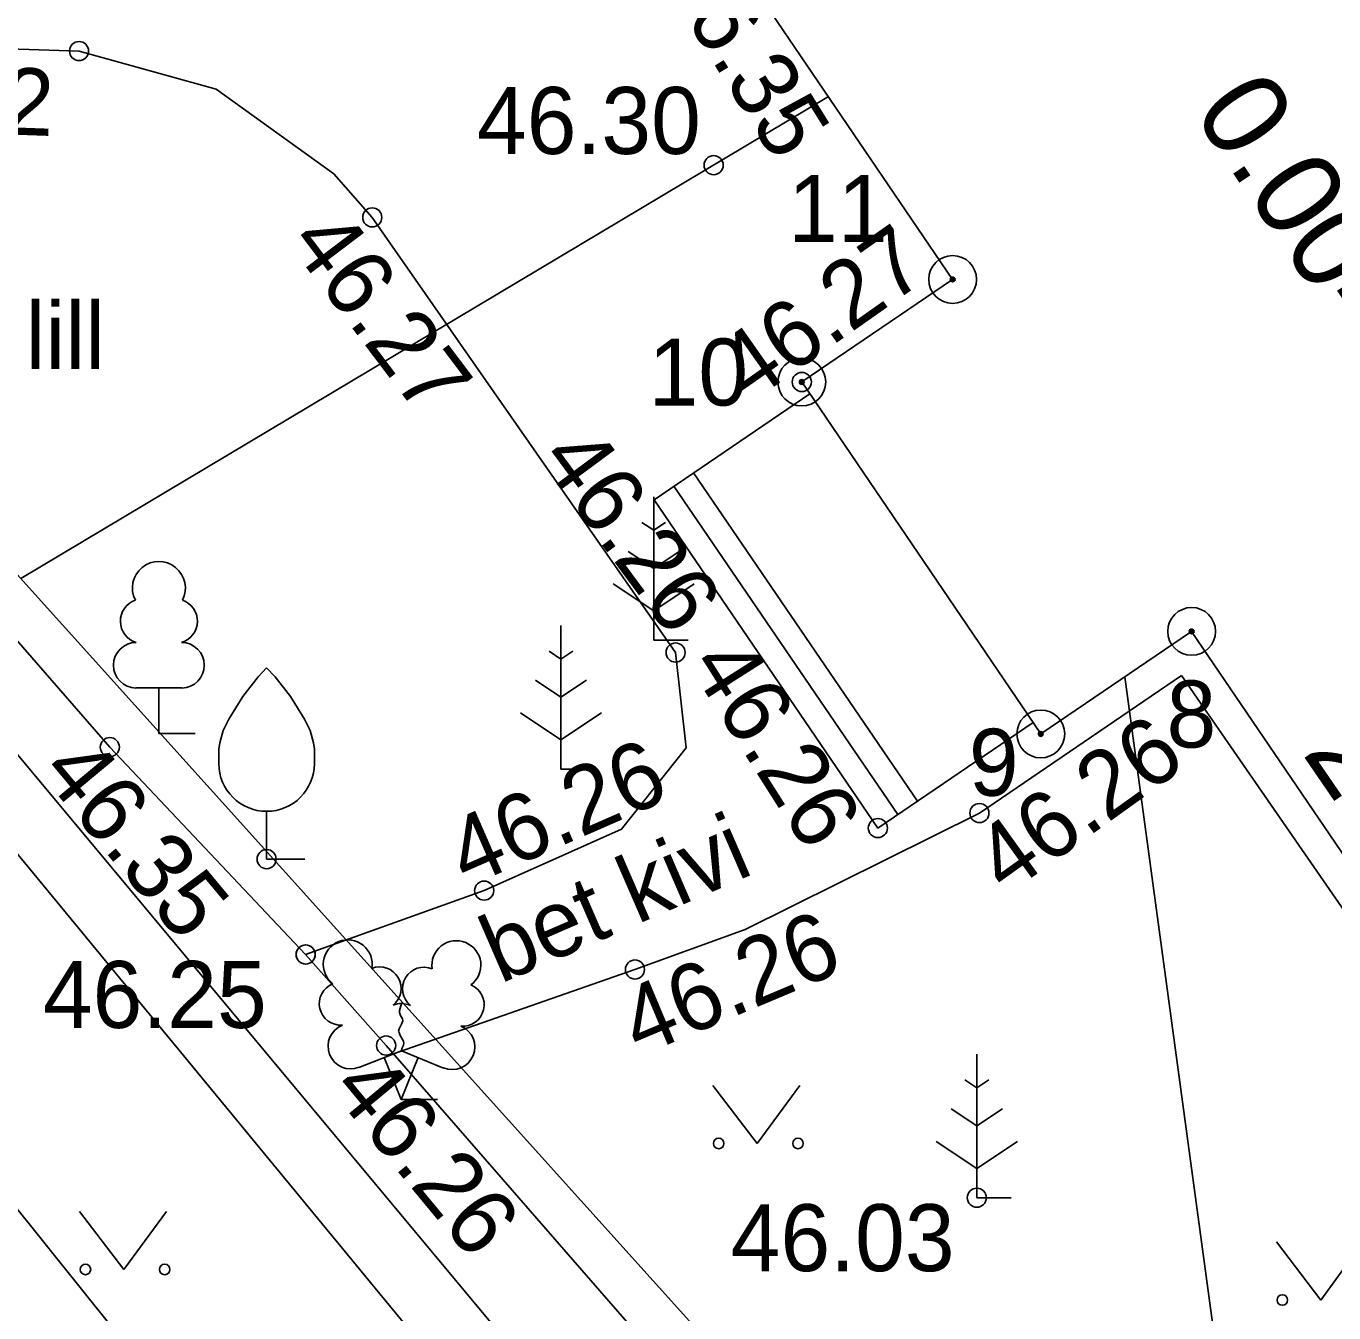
# Model space of a CAD drawing. Extents: x 642540 to 664205, y 6455727 to 6474272.
# Drawn here: x 642694.13 to 642707.81, y 6455821.91 to 6455835.37 of the extents above; entities that cross this region are included whole.
import ezdxf

# ---------------------------------------------------------------- set-up
doc = ezdxf.new("R2010")
doc.units = 0
for name, color, linetype in [('AED', 7, 'Continuous'), ('HALJASTUS', 7, 'Continuous'), ('HOONE', 7, 'Continuous'), ('HOONEDET', 7, 'Continuous'), ('KOORDPUNKT', 7, 'Continuous'), ('KORGUS-EH2000', 7, 'Continuous'), ('MOOTPIIR', 7, 'Continuous'), ('MPKAABEL', 7, 'Continuous'), ('PIIR', 7, 'Continuous'), ('PUU', 7, 'Continuous'), ('SIOHULIIN', 7, 'Continuous'), ('TEE', 7, 'Continuous'), ('VTRASS', 7, 'Continuous')]:
    doc.layers.add(name, color=color, linetype=linetype)

msp = doc.modelspace()

# ---------------------------------------------------------------- linework, layer by layer
at = {"layer": 'AED'}
for p, q in [((642697.051, 6455825.661), (642697.893, 6455824.709)), ((642697.893, 6455824.709), (642701.803, 6455820.227))]:
    msp.add_line(p, q, dxfattribs=at)
msp.add_lwpolyline([(642688.688, 6455835.104), (642691.991, 6455831.285), (642695.003, 6455827.829), (642697.051, 6455825.661)], dxfattribs=at)
at = {"layer": 'HALJASTUS'}
for p, q in [((642701.31, 6455824.292), (642701.773, 6455823.685)), ((642701.773, 6455823.685), (642702.219, 6455824.292)), ((642694.686, 6455822.975), (642695.149, 6455822.368)), ((642695.149, 6455822.368), (642695.595, 6455822.975)), ((642707.205, 6455822.655), (642707.669, 6455822.048)), ((642707.669, 6455822.048), (642708.114, 6455822.655))]:
    msp.add_line(p, q, dxfattribs=at)
for centre in [(642701.372, 6455823.685), (642702.201, 6455823.685), (642694.748, 6455822.368), (642695.577, 6455822.368), (642707.268, 6455822.048)]:
    msp.add_circle(centre, 0.055, dxfattribs=at)
at = {"layer": 'HOONE'}
msp.add_lwpolyline([(642708.434, 6455840.86), (642701.497, 6455836.137), (642703.819, 6455832.719), (642702.241, 6455831.647), (642704.741, 6455827.967), (642706.319, 6455829.039), (642708.402, 6455825.973), (642710.498, 6455827.397), (642711.527, 6455825.882), (642714.325, 6455827.798), (642713.25, 6455829.267), (642715.362, 6455830.702)], close=True, dxfattribs=at)
at = {"layer": 'HOONEDET'}
for p, q in [((642701.109, 6455830.698), (642703.45, 6455827.265)), ((642700.903, 6455830.557), (642703.244, 6455827.124)), ((642700.696, 6455830.416), (642703.037, 6455826.983))]:
    msp.add_line(p, q, dxfattribs=at)
msp.add_lwpolyline([(642702.325, 6455831.523), (642700.696, 6455830.416), (642703.037, 6455826.983), (642704.66, 6455828.086)], dxfattribs=at)
at = {"layer": 'KOORDPUNKT'}
for centre, radius in [((642703.819, 6455832.719), 0.25), ((642703.819, 6455832.719), 0.025), ((642703.819, 6455832.719), 0.0221), ((642703.819, 6455832.719), 0.0191), ((642703.819, 6455832.719), 0.0161), ((642703.819, 6455832.719), 0.0132), ((642703.819, 6455832.719), 0.0102), ((642703.819, 6455832.719), 0.00726), ((642703.819, 6455832.719), 0.0043), ((642702.241, 6455831.647), 0.25), ((642702.241, 6455831.647), 0.025), ((642702.241, 6455831.647), 0.0221), ((642702.241, 6455831.647), 0.0191), ((642702.241, 6455831.647), 0.0161), ((642702.241, 6455831.647), 0.0132), ((642702.241, 6455831.647), 0.0102), ((642702.241, 6455831.647), 0.00726), ((642702.241, 6455831.647), 0.0043), ((642706.319, 6455829.039), 0.25), ((642706.319, 6455829.039), 0.025), ((642706.319, 6455829.039), 0.0221), ((642706.319, 6455829.039), 0.0191), ((642706.319, 6455829.039), 0.0161), ((642706.319, 6455829.039), 0.0132), ((642706.319, 6455829.039), 0.0102), ((642706.319, 6455829.039), 0.00726), ((642706.319, 6455829.039), 0.0043), ((642704.741, 6455827.967), 0.25), ((642704.741, 6455827.967), 0.025), ((642704.741, 6455827.967), 0.0221), ((642704.741, 6455827.967), 0.0191), ((642704.741, 6455827.967), 0.0161), ((642704.741, 6455827.967), 0.0132), ((642704.741, 6455827.967), 0.0102), ((642704.741, 6455827.967), 0.00726), ((642704.741, 6455827.967), 0.0043)]:
    msp.add_circle(centre, radius, dxfattribs=at)
at = {"layer": 'KORGUS-EH2000'}
for centre in [(642694.681, 6455835.107), (642701.319, 6455833.914), (642697.748, 6455833.368), (642702.241, 6455831.647), (642700.921, 6455828.818), (642695.003, 6455827.829), (642704.099, 6455827.14), (642703.037, 6455826.983), (642696.643, 6455826.658), (642698.919, 6455826.329), (642697.051, 6455825.661), (642697.052, 6455825.661), (642700.496, 6455825.504), (642697.893, 6455824.709), (642704.072, 6455823.118)]:
    msp.add_circle(centre, 0.1, dxfattribs=at)
at = {"layer": 'MOOTPIIR'}
msp.add_lwpolyline([(642727.005, 6455866.696), (642742.26, 6455830.317), (642706.211, 6455811.942), (642685.17, 6455837.468)], close=True, dxfattribs=at)
at = {"layer": 'MPKAABEL'}
msp.add_line((642707.598, 6455813.98), (642705.621, 6455828.565), dxfattribs=at)
at = {"layer": 'PIIR'}
msp.add_lwpolyline([(642702.6, 6455890.85), (642663.77, 6455862.88), (642683.56, 6455841.23), (642726.25, 6455871.09), (642728.12, 6455866.23), (642686.75, 6455837.72), (642708.44, 6455813.64), (642756.23, 6455760), (642759.15, 6455757.19), (642765.04, 6455751.53), (642781.48, 6455735.7), (642764.31, 6455726.9), (642755.51, 6455736.04), (642731.26, 6455763.03), (642712.56, 6455748.07), (642709.05, 6455752.06), (642703.05, 6455759.64), (642724.56, 6455770.53), (642694.14, 6455803.96), (642661.22, 6455840.47), (642651.26, 6455851.8), (642623.21, 6455883.95)], dxfattribs=at)
msp.add_lwpolyline([(642686.75, 6455837.72), (642728.12, 6455866.23), (642741.79, 6455830.56), (642708.44, 6455813.64)], close=True, dxfattribs=at)
at = {"layer": 'PUU'}
for p, q in [((642700.692, 6455830.446), (642700.692, 6455828.946)), ((642700.692, 6455830.096), (642700.568, 6455830.179)), ((642700.816, 6455830.179), (642700.692, 6455830.096)), ((642700.692, 6455829.696), (642700.425, 6455829.874)), ((642700.959, 6455829.874), (642700.692, 6455829.696)), ((642700.268, 6455829.535), (642700.692, 6455829.253)), ((642700.692, 6455829.253), (642701.116, 6455829.535)), ((642699.722, 6455829.1), (642699.722, 6455827.6)), ((642701.052, 6455828.946), (642700.692, 6455828.946)), ((642699.722, 6455828.75), (642699.598, 6455828.833)), ((642699.846, 6455828.833), (642699.722, 6455828.75)), ((642699.722, 6455828.35), (642699.455, 6455828.528)), ((642699.989, 6455828.528), (642699.722, 6455828.35)), ((642695.756, 6455828.448), (642695.276, 6455828.448)), ((642695.516, 6455827.973), (642695.516, 6455828.448)), ((642699.298, 6455828.189), (642699.722, 6455827.907)), ((642699.722, 6455827.907), (642700.146, 6455828.189)), ((642695.896, 6455827.973), (642695.516, 6455827.973)), ((642700.082, 6455827.6), (642699.722, 6455827.6)), ((642696.643, 6455826.658), (642696.643, 6455827.158)), ((642697.043, 6455826.658), (642696.643, 6455826.658)), ((642697.609, 6455824.479), (642698.054, 6455824.654)), ((642698.049, 6455824.144), (642697.874, 6455824.584)), ((642698.049, 6455824.144), (642698.229, 6455824.584)), ((642698.054, 6455824.654), (642698.494, 6455824.474)), ((642704.072, 6455824.618), (642704.072, 6455823.118)), ((642704.072, 6455824.268), (642703.948, 6455824.351)), ((642704.196, 6455824.351), (642704.072, 6455824.268)), ((642698.429, 6455824.144), (642698.049, 6455824.144)), ((642704.072, 6455823.868), (642703.805, 6455824.046)), ((642704.339, 6455824.046), (642704.072, 6455823.868)), ((642703.648, 6455823.707), (642704.072, 6455823.425)), ((642704.072, 6455823.425), (642704.496, 6455823.707)), ((642704.432, 6455823.118), (642704.072, 6455823.118))]:
    msp.add_line(p, q, dxfattribs=at)
for points in [[(642696.143, 6455827.658), (642696.143, 6455827.808), (642696.153, 6455827.873), (642696.188, 6455828.003), (642696.248, 6455828.123), (642696.393, 6455828.358), (642696.553, 6455828.563), (642696.643, 6455828.658)], [(642697.143, 6455827.658), (642697.143, 6455827.808), (642697.133, 6455827.873), (642697.098, 6455828.003), (642697.038, 6455828.123), (642696.893, 6455828.358), (642696.733, 6455828.563), (642696.643, 6455828.658)], [(642698.054, 6455825.149), (642698.034, 6455825.074), (642698.034, 6455825.054), (642698.044, 6455825.024), (642698.064, 6455824.989), (642698.069, 6455824.969), (642698.054, 6455824.934), (642698.029, 6455824.884), (642698.024, 6455824.859), (642698.029, 6455824.844), (642698.039, 6455824.814), (642698.074, 6455824.754), (642698.079, 6455824.734), (642698.074, 6455824.714), (642698.059, 6455824.679), (642698.054, 6455824.654)]]:
    msp.add_lwpolyline(points, dxfattribs=at)
for centre, radius, start, end in [((642695.516, 6455829.493), 0.277, 332.5799, 207.4201), ((642695.346, 6455829.146), 0.233, 109.0217, 253.1415), ((642695.686, 6455829.146), 0.233, 286.8508, 70.9859), ((642695.279, 6455828.685), 0.238, 90.0016, 269.3953), ((642695.753, 6455828.685), 0.238, 270.6047, 89.9984), ((642696.643, 6455827.658), 0.5, 180, 0), ((642697.492, 6455825.558), 0.256, 111.5027, 232.5173), ((642697.492, 6455825.558), 0.256, 350.4856, 111.5002), ((642698.628, 6455825.549), 0.256, 67.6168, 188.6314), ((642698.628, 6455825.549), 0.256, 306.5997, 67.6143), ((642697.826, 6455825.307), 0.224, 308.5041, 111.5725), ((642698.29, 6455825.303), 0.225, 67.7016, 230.5126), ((642697.418, 6455825.146), 0.224, 111.4304, 274.4987), ((642698.695, 6455825.136), 0.224, 264.6183, 67.6866), ((642698.053, 6455824.911), 0.237, 66.7655, 111.5015), ((642697.523, 6455824.702), 0.237, 111.5014, 291.5004), ((642698.584, 6455824.694), 0.237, 247.6166, 67.6155)]:
    msp.add_arc(centre, radius, start, end, dxfattribs=at)
at = {"layer": 'SIOHULIIN'}
msp.add_line((642688.797, 6455834.024), (642706.925, 6455812.305), dxfattribs=at)
at = {"layer": 'TEE'}
msp.add_line((642704.099, 6455827.14), (642706.214, 6455828.577), dxfattribs=at)
for points in [[(642688.688, 6455835.104), (642688.115, 6455835.135), (642686.308, 6455835.498), (642690.747, 6455829.941), (642693.945, 6455823.109), (642704.758, 6455809.626)], [(642688.7, 6455835.305), (642694.681, 6455835.107), (642696.115, 6455834.71), (642697.347, 6455833.822), (642697.748, 6455833.368), (642700.921, 6455828.818), (642701.03, 6455827.821), (642700.356, 6455826.972), (642698.919, 6455826.329), (642697.051, 6455825.661)], [(642706.214, 6455828.577), (642708.309, 6455825.548), (642710.453, 6455827.031), (642711.493, 6455825.528), (642714.469, 6455827.587)], [(642697.95, 6455824.614), (642700.496, 6455825.504), (642701.65, 6455825.924), (642704.099, 6455827.14)]]:
    msp.add_lwpolyline(points, dxfattribs=at)
at = {"layer": 'VTRASS'}
msp.add_line((642694.071, 6455829.591), (642702.52, 6455834.631), dxfattribs=at)

# ---------------------------------------------------------------- texts
at = {"layer": 'HALJASTUS'}
msp.add_text('lill', height=0.7, dxfattribs=at).set_placement((642694.121, 6455831.781))
at = {"layer": 'HOONE'}
for s, rotation, p in [('0.00=46.76', 303.8468, (642706.32, 6455834.473)), ('26a', 304.4593, (642707.466, 6455827.768))]:
    msp.add_text(s, height=0.9, rotation=rotation, dxfattribs=at).set_placement(p)
at = {"layer": 'KOORDPUNKT'}
for s, p in [('11', (642702.097, 6455833.111)), ('10', (642700.638, 6455831.401)), ('8', (642706.056, 6455827.825)), ('9', (642703.989, 6455827.321))]:
    msp.add_text(s, height=0.7, dxfattribs=at).set_placement(p)
at = {"layer": 'KORGUS-EH2000'}
for s, rotation, p in [(' 46.35', 301.8493, (642700.6, 6455836.133)), (' 46.32', 357.9311, (642691.805, 6455834.312)), (' 46.27', 307.1058, (642696.703, 6455833.312)), (' 46.27', 35.0949, (642701.473, 6455831.261)), (' 46.26', 306.465, (642699.328, 6455831.053)), (' 46.26', 302.4197, (642700.91, 6455828.909)), (' 46.26', 35.6733, (642704.169, 6455826.122)), (' 46.26', 23.644, (642698.498, 6455826.256)), (' 46.35', 309.8492, (642694.093, 6455827.764)), (' 46.26', 22.8039, (642700.299, 6455824.491)), (' 46.26', 309.6808, (642697.134, 6455824.451))]:
    msp.add_text(s, height=0.7, rotation=rotation, dxfattribs=at).set_placement(p)
for s, p in [(' 46.30', (642698.583, 6455834.031)), (' 46.25', (642694.042, 6455824.893)), (' 46.03', (642701.237, 6455822.35))]:
    msp.add_text(s, height=0.7, dxfattribs=at).set_placement(p)
at = {"layer": 'TEE'}
msp.add_text('bet kivi', height=0.7, rotation=23.4698, dxfattribs=at).set_placement((642699.086, 6455825.352))

doc.saveas('drawing.dxf')
